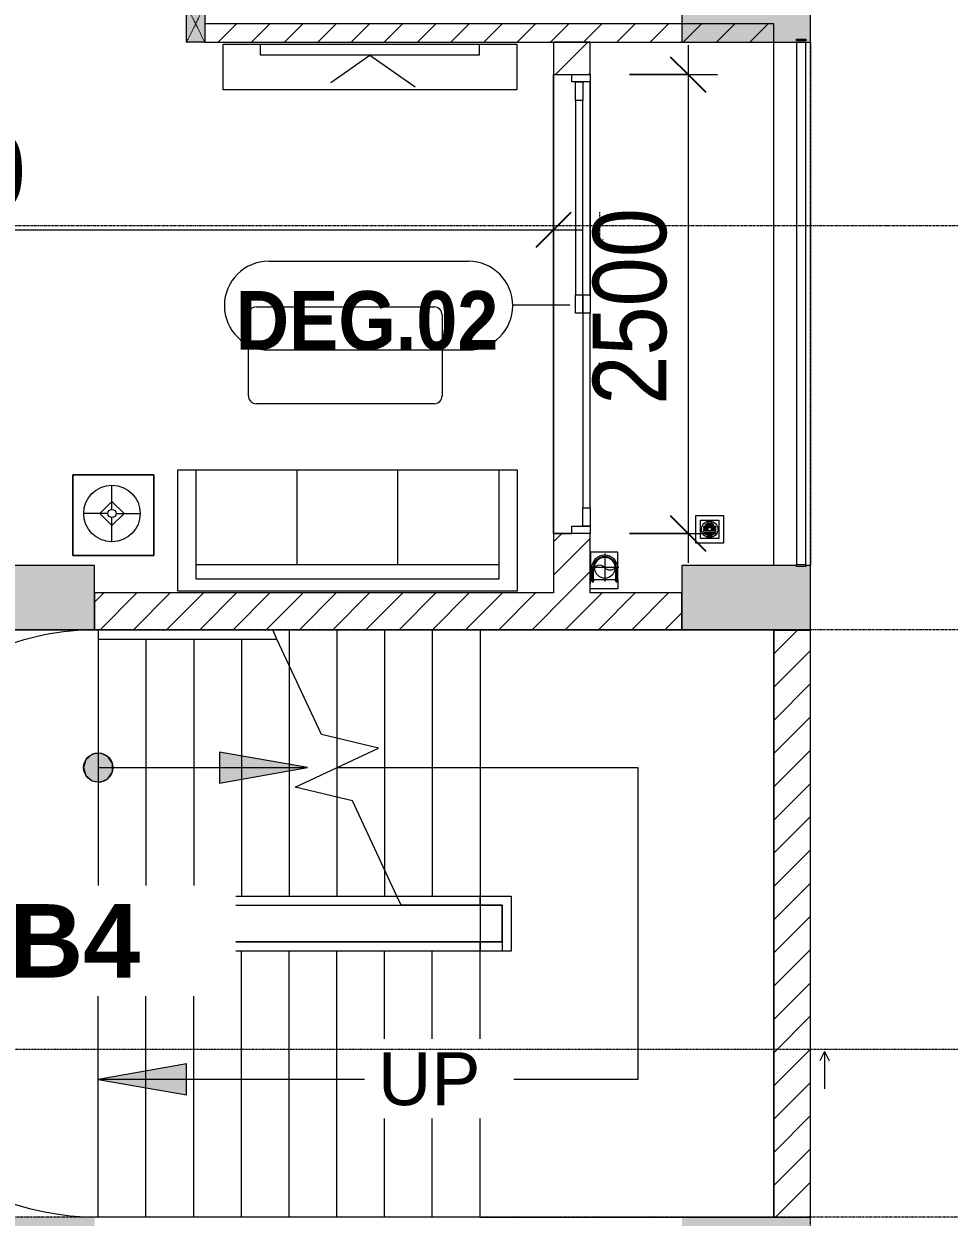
# Model space of a CAD drawing. Header units: millimetres. Extents: x 962 to 239635, y -15958 to 82755.
# Drawn here: x 184718 to 189760, y 33837 to 40337 of the extents above; entities that cross this region are included whole.
import ezdxf

# ---------------------------------------------------------------- set-up
doc = ezdxf.new("R2010")
doc.units = ezdxf.units.MM
for name, pattern in [('Dash', [6, 3, -3]), ('Dash Dot 3_16_', [7.9375, 4.7625, -1.5875, 0, -1.5875]), ('Grid Line', [22.225, 12.7, -3.175, 3.175, -3.175]), ('IMPORT-CENTER _2_', [40.64, 25.4, -5.08, 5.08, -5.08]), ('Overhead', [3.96875, 2.38125, -1.5875])]:
    doc.linetypes.add(name, pattern=pattern)
for name, color, linetype, lineweight in [('0-1', 7, 'Continuous', 5), ('A-ANNO-DIMS', 211, 'Continuous', 9), ('A-ANNO-DIMS-160', 211, 'Continuous', 9), ('A-DETL-THIN-1', 151, 'Continuous', 9), ('A-DOOR', 31, 'Continuous', 9), ('A-DOOR-FRAM', 31, 'Continuous', 9), ('A-DOOR-HDLN', 31, 'Dash', 9), ('A-DOOR-IDEN', 31, 'Continuous', 9), ('A-FLOR-1', 250, 'Continuous', 9), ('A-FLOR-2', 9, 'Continuous', 9), ('A-FLOR-HRAL', 11, 'Continuous', 9), ('A-GLAZ', 151, 'Continuous', 9), ('A-WALL', 113, 'Continuous', 9), ('A-WALL-1', 253, 'Continuous', 18), ('A-WALL-3', 113, 'Continuous', 18), ('A-WALL-PATT-1', 10, 'Continuous', 9), ('A-WALL-PATT-2', 111, 'Continuous', 9), ('G-ANNO-SYMB-1', 111, 'Dash Dot 3_16_', 18), ('G-ANNO-TEXT-1', 7, 'Continuous', 9), ('G-IMPT', 8, 'Continuous', 9), ('G-IMPT-2', 8, 'IMPORT-CENTER _2_', 9), ('I-FURN', 30, 'Continuous', 9), ('I-FURN-1', 254, 'Continuous', 9), ('M-EQPM', 50, 'Continuous', 9), ('S-COLS', 52, 'Continuous', 9), ('S-COLS-1', 52, 'Continuous', 5), ('S-COLS-2', 7, 'Continuous', 18), ('S-COLS-3', 254, 'Continuous', 9), ('S-COLS-4', 253, 'Continuous', 18), ('S-COLS-HDLN-1', 9, 'Dash', 9), ('S-GRID-1', 1, 'Grid Line', 9), ('S-STRS', 31, 'Continuous', 9), ('S-STRS-ANNO', 31, 'Continuous', 9), ('S-STRS-IDEN', 31, 'Continuous', 9), ('S-STRS-MBND', 31, 'Overhead', 9), ('S-STRS-MBND-1', 31, 'Continuous', 9)]:
    doc.layers.add(name, color=color, linetype=linetype, lineweight=lineweight)
doc.styles.add('Arial', font='arial_0.ttf', dxfattribs={"height": 288})
doc.styles.add('Arial_B_4', font='arialbd_0.ttf', dxfattribs={"height": 400})
doc.styles.add('Arial_B_6', font='arialbd_0.ttf', dxfattribs={"width": 0.9, "height": 320})
doc.styles.add('UTM Avo', font='UTM Avo.ttf', dxfattribs={"width": 0.9, "height": 400})
doc.dimstyles.new('1_Dim_chi_tiet_2_5', dxfattribs={"dimscale": 304.8, "dimtxt": 399.720379, "dimasz": 0.629921, "dimexe": 0.524934, "dimexo": 0.0625, "dimgap": 0.052493, "dimtad": 1, "dimdec": 0, "dimrnd": 5, "dimzin": 0, "dimdsep": 46, "dimtxsty": 'UTM Avo', "dimblk1": 'OBLIQUE', "dimblk2": 'OBLIQUE', "dimsah": 1, "dimcen": 0.09, "dimdle": 0.524934, "dimazin": 0, "dimtfac": 1, "dimtdec": 4, "dimtix": 1, "dimtmove": 0, "dimatfit": 3, "dimfxl": 1.049869, "dimfxlon": 1, "dimtvp": 1, "dimtolj": 1, "dimtzin": 0, "dimarcsym": 2})
doc.dimstyles.new('1_Dim_chi_tiet_2_5_1', dxfattribs={"dimscale": 304.8, "dimtxt": 399.720379, "dimasz": 0.629921, "dimexe": 0.524934, "dimexo": 0.0625, "dimgap": 0.052493, "dimtad": 1, "dimdec": 0, "dimrnd": 5, "dimzin": 0, "dimdsep": 46, "dimtxsty": 'UTM Avo', "dimblk1": 'OBLIQUE', "dimblk2": 'OBLIQUE', "dimsah": 1, "dimcen": 0.09, "dimdle": 0.524934, "dimazin": 0, "dimtfac": 1, "dimtdec": 4, "dimtix": 1, "dimtmove": 0, "dimatfit": 3, "dimfxl": 1.049869, "dimfxlon": 1, "dimtvp": 1, "dimtolj": 1, "dimtzin": 0, "dimarcsym": 2})
pattern_1 = [(45, (61750.9, 0), (-90.50967, 90.50967), [])]

# ---------------------------------------------------------------- blocks, each defined once
blk = doc.blocks.new('NCV_TKTC_KET CAU_rvt-1-TKCS_MB TẦNG 2')
at = {"layer": 'S-COLS-1'}
h = blk.add_hatch(color=256, dxfattribs=at)
h.paths.add_polyline_path([(126552.4, 40236.9), (127252.4, 40236.9), (127252.4, 40586.9), (126552.4, 40586.9)])
h.paths.add_polyline_path([(127227.6, 40243.7), (127177.6, 40243.7), (127177.6, 40253.7), (127227.6, 40253.7)])
for points in [[(123352.6, 37036.9), (123352.6, 37386.9), (122052.6, 37386.9), (122052.6, 37036.9), (122209.6, 37036.9)], [(127177.6, 37036.9), (127252.6, 37036.9), (127252.6, 37386.9), (127227.6, 37386.9), (127227.6, 37381.9), (127177.6, 37381.9), (127177.6, 37386.9), (126552.6, 37386.9), (126552.6, 37036.9), (127045.8, 37036.9)], [(123352.6, 33486.9), (123352.6, 33836.9), (122052.6, 33836.9), (122052.6, 33486.9), (122209.6, 33486.9)], [(127227.6, 33486.9), (127252.6, 33486.9), (127252.6, 33836.9), (126552.6, 33836.9), (126552.6, 33486.9), (127177.6, 33486.9), (127177.6, 33491.9), (127227.6, 33491.9)]]:
    blk.add_hatch(color=256, dxfattribs=at).paths.add_polyline_path(points)
at = {"layer": 'A-FLOR-1'}
for p, q in [((123372.6, 35336.5), (123372.6, 35535.6)), ((123372.6, 33836.9), (123372.6, 35286.5))]:
    blk.add_line(p, q, dxfattribs=at)
at = {"layer": 'S-COLS-2'}
for p, q in [((126552.4, 40586.9), (126552.4, 40236.9)), ((127252.4, 40236.9), (127252.4, 40586.9)), ((126552.4, 40236.9), (127252.4, 40236.9)), ((123352.6, 37386.9), (122052.6, 37386.9)), ((123352.6, 37036.9), (123352.6, 37386.9)), ((127177.6, 37386.9), (126552.6, 37386.9)), ((126552.6, 37386.9), (126552.6, 37036.9)), ((127252.6, 37386.9), (127227.6, 37386.9)), ((127252.6, 37036.9), (127252.6, 37386.9)), ((122052.6, 37036.9), (123352.6, 37036.9)), ((126552.6, 37036.9), (127252.6, 37036.9))]:
    blk.add_line(p, q, dxfattribs=at)
blk = doc.blocks.new('G1_SOF - BO TRU - 100x200-746114-TKCS_MB TẦNG 2')
at = {"layer": 'S-COLS'}
blk.add_hatch(color=256, dxfattribs=at).paths.add_polyline_path([(50, -100), (50, 100), (-50, 100), (-50, -100)])
at = {"layer": 'S-COLS-4'}
for p, q in [((-50, 100), (50, 100)), ((-50, -100), (-50, 100)), ((50, 100), (50, -100)), ((50, -100), (-50, -100))]:
    blk.add_line(p, q, dxfattribs=at)
at = {"layer": 'S-COLS-HDLN-1'}
for p, q in [((50, -100), (-50, 100)), ((-50, -100), (50, 100))]:
    blk.add_line(p, q, dxfattribs=at)
blk = doc.blocks.new('LOBBY_SOFA_1 - LOBBY_SOFA_1-901228-TKCS_MB TẦNG 2')
at = {"layer": 'I-FURN'}
for p, q in [((-2172.3, 1064.5), (-2172.3, 1504.5)), ((-2128.3, 1548.5), (-1160.3, 1548.5)), ((-1116.3, 1504.5), (-1116.3, 1064.5)), ((-1160.3, 1020.5), (-2128.3, 1020.5)), ((-2556, 660), (-708, 660)), ((-2556, 0), (-2556, 660)), ((-2457, 66), (-2457, 660)), ((-1907, 143), (-1907, 660)), ((-1357, 143), (-1357, 660)), ((-807, 660), (-807, 66)), ((-708, 660), (-708, 0)), ((-2688.2, 633.5), (-3128.2, 633.5)), ((-3128.2, 633.5), (-3128.2, 193.5)), ((-2688.2, 193.5), (-2688.2, 633.5)), ((-2915.4, 445), (-2915.4, 577)), ((-2981.4, 423), (-2915.4, 489)), ((-2915.4, 489), (-2849.4, 423)), ((-2937.4, 423), (-3069.4, 423)), ((-2915.4, 357), (-2981.4, 423)), ((-2849.4, 423), (-2915.4, 357)), ((-2915.4, 269), (-2915.4, 401)), ((-2893.4, 423), (-2761.4, 423)), ((-3128.2, 193.5), (-2688.2, 193.5)), ((-807, 143), (-2457, 143)), ((-807, 66), (-2457, 66)), ((-708, 0), (-2556, 0))]:
    blk.add_line(p, q, dxfattribs=at)
for radius in [154, 22]:
    blk.add_circle((-2915.4, 423), radius, dxfattribs=at)
for centre, start, end in [((-2128.3, 1504.5), 90, 180), ((-1160.3, 1504.5), 0, 90), ((-2128.3, 1064.5), 180, 270), ((-1160.3, 1064.5), 270, 0)]:
    blk.add_arc(centre, 44, start, end, dxfattribs=at)
at = {"layer": 'I-FURN-1'}
for p, q in [((-2172.3, 1064.5), (-2172.3, 1504.5)), ((-2128.3, 1548.5), (-1160.3, 1548.5)), ((-1116.3, 1504.5), (-1116.3, 1064.5)), ((-1160.3, 1020.5), (-2128.3, 1020.5)), ((-2556, 660), (-708, 660)), ((-2556, 0), (-2556, 660)), ((-708, 660), (-708, 0)), ((-3128.2, 633.5), (-2688.2, 633.5)), ((-3128.2, 193.5), (-3128.2, 633.5)), ((-2688.2, 633.5), (-2688.2, 193.5)), ((-2688.2, 193.5), (-3128.2, 193.5)), ((-708, 0), (-2556, 0))]:
    blk.add_line(p, q, dxfattribs=at)
for centre, start, end in [((-2128.3, 1504.5), 90, 180), ((-1160.3, 1504.5), 0, 90), ((-2128.3, 1064.5), 180, 270), ((-1160.3, 1064.5), 270, 0)]:
    blk.add_arc(centre, 44, start, end, dxfattribs=at)
blk = doc.blocks.new('RES_BAN AN - RES_BAN AN-901221-TKCS_MB TẦNG 2')
at = {"layer": 'I-FURN-1'}
for p, q in [((0, 250), (1600, 250)), ((0, 0), (0, 250)), ((1600, 250), (1600, 0)), ((1600, 0), (0, 0))]:
    blk.add_line(p, q, dxfattribs=at)
blk = doc.blocks.new('KE TIVI-2 - KE TIVI-2-901222-TKCS_MB TẦNG 2')
at = {"layer": 'I-FURN-1'}
for p, q in [((0, 60), (-245.7, 232.1)), ((213, 209.1), (0, 60)), ((-595.6, 60), (595.6, 60)), ((-595.6, 0), (-595.6, 60)), ((595.6, 0), (-595.6, 0)), ((595.6, 60), (595.6, 0))]:
    blk.add_line(p, q, dxfattribs=at)
blk = doc.blocks.new('NCV_TKTC_TANG 2_rvt-1-TKCS_MB TẦNG 2')
at = {"layer": 'A-WALL-PATT-1'}
h = blk.add_hatch(dxfattribs=at)
h.set_pattern_fill('FP_1', color=256, style=0, pattern_type=2)
h.set_pattern_definition([(45, (0, 0), (-90.50967, 90.50967), [])])
h.paths.add_polyline_path([(123952.6, 40236.9), (127052.6, 40236.9), (127052.6, 40336.9), (123952.6, 40336.9)])
at = {"layer": 'A-FLOR-2'}
for p, q in [((125852.6, 37560.3), (125852.6, 40060.3)), ((125852.6, 40060.3), (125852.6, 37560.7)), ((126052.6, 38860.3), (126052.6, 40020.3)), ((125852.6, 37560.7), (125952.6, 37560.7))]:
    blk.add_line(p, q, dxfattribs=at)
at = {"layer": 'A-WALL-1'}
for p, q in [((127052.6, 40336.9), (123952.6, 40336.9)), ((127052.6, 40236.9), (127052.6, 40336.9)), ((123952.6, 40236.9), (127052.6, 40236.9))]:
    blk.add_line(p, q, dxfattribs=at)
at = {"layer": 'I-FURN-1', "rotation": 180}
for name, p in [('RES_BAN AN - RES_BAN AN-901221-TKCS_MB TẦNG 2', (125652.9, 40226.9)), ('KE TIVI-2 - KE TIVI-2-901222-TKCS_MB TẦNG 2', (124852.9, 40226.9))]:
    blk.add_blockref(name, p, dxfattribs=at)
at = {"layer": 'I-FURN-1'}
blk.add_blockref('LOBBY_SOFA_1 - LOBBY_SOFA_1-901228-TKCS_MB TẦNG 2', (126362.6, 37246.9), dxfattribs=at)
at = {"layer": 'S-COLS-3', "rotation": 180}
blk.add_blockref('G1_SOF - BO TRU - 100x200-746114-TKCS_MB TẦNG 2', (123902.6, 40336.9), dxfattribs=at)
blk = doc.blocks.new('Top Rail Type - Top Rail_Internal_-953867-TKCS_MB TẦNG 2')
at = {"layer": 'A-FLOR-HRAL'}
for p, q in [((123372.6, 37035.2), (123372.6, 36985.2)), ((123372.6, 37035.2), (124323, 37035.2)), ((123372.6, 36985.2), (124346.3, 36985.2)), ((124346.3, 36985.2), (124323, 37035.2))]:
    blk.add_line(p, q, dxfattribs=at)
blk = doc.blocks.new('Top Rail Type - Top Rail_Internal_-953883-TKCS_MB TẦNG 2')
at = {"layer": 'A-FLOR-HRAL'}
for p, q in [((123372.6, 35586), (123372.6, 35536)), ((123372.6, 35586), (124998.8, 35586)), ((125022.1, 35536), (124998.8, 35586)), ((123372.6, 35536), (125022.1, 35536))]:
    blk.add_line(p, q, dxfattribs=at)
blk = doc.blocks.new('Top Rail Type - Top Rail_Internal_-1529174-TKCS_MB TẦNG 2')
at = {"layer": 'A-FLOR-HRAL'}
for p, q in [((124998.8, 35586), (125452.6, 35586)), ((125452.6, 35536), (125452.6, 35586)), ((125452.6, 35586), (125622.8, 35586)), ((125622.8, 35586), (125622.8, 35286.5)), ((125452.6, 35536), (125022.1, 35536)), ((125572.8, 35536), (125452.6, 35536)), ((125572.8, 35336.5), (125572.8, 35536)), ((123372.6, 35286.5), (123372.6, 35336.5)), ((123372.6, 35336.5), (125452.6, 35336.5)), ((125452.6, 35336.5), (125572.8, 35336.5)), ((125452.6, 35336.5), (125452.6, 35286.5)), ((125572.8, 35336.5), (125572.8, 35286.5)), ((125452.6, 35286.5), (123372.6, 35286.5)), ((125572.8, 35286.5), (125452.6, 35286.5)), ((125622.8, 35286.5), (125597.6, 35286.5))]:
    blk.add_line(p, q, dxfattribs=at)
blk = doc.blocks.new('Top Rail Type - Top Rail_Internal_-V132-TKCS_MB TẦNG 2')
at = {"layer": 'A-FLOR-HRAL'}
for p, q in [((124998.8, 35586), (125452.6, 35586)), ((125452.6, 35586), (125622.8, 35586)), ((125622.8, 35586), (125622.8, 35286.5)), ((125022.1, 35536), (125452.6, 35536)), ((125452.6, 35536), (125572.8, 35536)), ((125572.8, 35536), (125572.8, 35336.5)), ((123372.6, 35286.5), (123372.6, 35336.5)), ((125452.6, 35336.5), (123372.6, 35336.5)), ((125572.8, 35336.5), (125452.6, 35336.5)), ((125452.6, 35286.5), (123372.6, 35286.5)), ((125597.8, 35286.5), (125452.6, 35286.5))]:
    blk.add_line(p, q, dxfattribs=at)
blk = doc.blocks.new('TKTC_XREF_251221_MB TANG 2-7 - TKTC_XREF_260130_MB TANG 2-5_dwg_$cc-4746805-TKCS_MB TẦNG 2')
at = {"layer": 'G-IMPT-2'}
for p, q in [((0, -0.673), (0, 0.673)), ((-0.673, 0), (0.673, 0))]:
    blk.add_line(p, q, dxfattribs=at)
at = {"layer": 'M-EQPM'}
blk.add_circle((0, 0), 0.5, dxfattribs=at)
for centre, radius, start, end in [((0, 0), 0.5, 90, 270), ((0.188, 0.25), 0.313, 126.8699, 233.1301), ((-0.188, -0.25), 0.313, 306.8699, 53.1301)]:
    blk.add_arc(centre, radius, start, end, dxfattribs=at)
blk = doc.blocks.new('TKTC_XREF_251221_MB TANG 2-7 - TKTC_XREF_260130_MB TANG 2-5_dwg_CUM U_DN100-4746799-TKCS_MB TẦNG 2')
at = {"layer": 'G-IMPT'}
blk.add_hatch(color=256, dxfattribs=at).paths.add_polyline_path([(0, 61), (15.8, 58.9), (30.5, 52.8), (43.1, 43.1), (52.8, 30.5), (58.9, 15.8), (61, 0), (58.9, -15.8), (52.8, -30.5), (43.1, -43.1), (30.5, -52.8), (15.8, -58.9), (0, -61), (0, -57), (14.8, -55.1), (28.5, -49.4), (40.3, -40.3), (49.4, -28.5), (55.1, -14.8), (57, 0), (55.1, 14.8), (49.4, 28.5), (40.3, 40.3), (28.5, 49.4), (14.8, 55.1), (0, 57)])
for p, q in [((-79.1, 66.6), (-79.1, 63.4)), ((-76.6, 66.6), (-76.6, 63.4)), ((-74.6, 66.6), (-74.6, 63.4)), ((-72.7, 69.3), (-72.7, 60.7)), ((-66.9, 67.9), (-71.7, 67.9)), ((-65, 69), (0, 69)), ((-66.9, 62.1), (-71.7, 62.1)), ((-79.1, -63.4), (-79.1, -66.6)), ((-76.6, -63.4), (-76.6, -66.6)), ((-74.6, -63.4), (-74.6, -66.6)), ((-72.7, -60.7), (-72.7, -69.3)), ((-66.9, -62.1), (-71.7, -62.1)), ((-66.9, -67.9), (-71.7, -67.9)), ((-65, -69), (0, -69))]:
    blk.add_line(p, q, dxfattribs=at)
at = {"layer": 'G-IMPT', "flags": 128}
for points in [[(-72.7, 67.6), (-78.1, 67.6), (-78.1, 62.4), (-72.7, 62.4)], [(-71.7, 59.2), (-66.9, 59.2), (-66.9, 70.8), (-71.7, 70.8)], [(-66.9, 70.8), (-66.9, 72.7), (-65, 72.7), (-65, 57.3), (-66.9, 57.3), (-66.9, 59.2)], [(-65, 61), (0, 61), (0, 57)], [(-72.7, -62.4), (-78.1, -62.4), (-78.1, -67.6), (-72.7, -67.6)], [(-71.7, -70.8), (-66.9, -70.8), (-66.9, -59.2), (-71.7, -59.2)], [(-66.9, -59.2), (-66.9, -57.3), (-65, -57.3), (-65, -72.7), (-66.9, -72.7), (-66.9, -70.8)], [(-65, -61), (0, -61), (0, -57)]]:
    blk.add_lwpolyline(points, dxfattribs=at)
at = {"layer": 'G-IMPT'}
for centre, radius, start, end in [((-78.1, 66.6), 0.96, 90, 180), ((-71.1, 69.3), 1.56, 112.61986, 247.38014), ((-67.9, 65), 4.8, 143.1301, 216.8699), ((0, 0), 69, 270, 90), ((-78.1, 63.4), 0.96, 180, 270), ((-71.1, 60.7), 1.56, 112.61986, 247.38014), ((0, 0), 61, 270, 90), ((0, 0), 57, 270, 90), ((-78.1, -63.4), 0.96, 90, 180), ((-71.1, -60.7), 1.56, 112.61986, 247.38014), ((-67.9, -65), 4.8, 143.1301, 216.8699), ((-78.1, -66.6), 0.96, 180, 270), ((-71.1, -69.3), 1.56, 112.61986, 247.38014)]:
    blk.add_arc(centre, radius, start, end, dxfattribs=at)
blk = doc.blocks.new('TKTC_XREF_251221_MB TANG 2-7 - TKTC_XREF_260130_MB TANG 2-5_dwg_THU NUOC - THU NUOC-444531-TKCS_MB TẦNG 1-4746810-TKCS_MB TẦNG 2')
at = {"layer": 'G-IMPT'}
for p, q in [((-23.3, 10.8), (40.9, 10.8)), ((40.9, 4.8), (-23.3, 4.8)), ((-11, 23.3), (28.5, 23.3)), ((28.5, 17.3), (-11, 17.3)), ((-1.1, 35.6), (18.5, 35.6)), ((18.5, 29.6), (-1.1, 29.6)), ((-23.3, -13.6), (40.9, -13.6)), ((40.9, -19.6), (-23.3, -19.6)), ((-11, -26.1), (28.5, -26.1)), ((28.5, -32.1), (-11, -32.1)), ((-1.1, -38.5), (18.5, -38.5)), ((18.5, -44.5), (-1.1, -44.5))]:
    blk.add_line(p, q, dxfattribs=at)
at = {"layer": 'G-IMPT', "flags": 128}
for points in [[(83.7, -79.4), (83.7, 70.6), (-66.3, 70.6), (-66.3, -79.4)], [(58.7, -54.4), (58.7, 45.6), (-41.3, 45.6), (-41.3, -54.4)]]:
    blk.add_lwpolyline(points, close=True, dxfattribs=at)
for points in [[(-23.3, -1.2), (0.7, -1.2), (0.7, -7.2), (-23.3, -7.2)], [(40.9, -7.2), (16.7, -7.2), (16.7, -1.2), (40.9, -1.2)]]:
    blk.add_lwpolyline(points, dxfattribs=at)
at = {"layer": 'G-IMPT'}
for centre, radius, start, end in [((8.7, -4.4), 45, 360, 180), ((8.7, -4.4), 45, 360, 180), ((-23.3, 7.8), 3, 90, 270), ((-11, 20.3), 3, 90, 270), ((-1.1, 32.6), 3, 90, 270), ((18.5, 32.6), 3, 270, 90), ((28.5, 20.3), 3, 270, 90), ((40.9, 7.8), 3, 270, 90), ((8.7, -4.4), 45, 180, 360), ((8.7, -4.4), 45, 180, 360), ((-23.3, -4.2), 3, 90, 270), ((-23.3, -16.6), 3, 90, 270), ((-11, -29.1), 3, 90, 270), ((-1.1, -41.5), 3, 90, 270), ((18.5, -41.5), 3, 270, 90), ((28.5, -29.1), 3, 270, 90), ((40.9, -4.2), 3, 270, 90), ((40.9, -16.6), 3, 270, 90)]:
    blk.add_arc(centre, radius, start, end, dxfattribs=at)
blk = doc.blocks.new('TKTC_XREF_251221_MB TANG 2-7 - TKTC_XREF_251221_MB TANG 2-7-2039446-TKCS_MB TẦNG 2')
at = {"layer": 'M-EQPM'}
for p, q in [((93600, 23000), (93600, 23350)), ((92401.1, 20222.9), (92401.1, 20073.3)), ((92551.5, 20222.9), (92401.1, 20222.9)), ((92551.5, 20073.3), (92551.5, 20222.9)), ((92400.9, 20023.4), (92401.3, 20073.1)), ((92551.4, 20023.4), (92400.9, 20023.4)), ((92401.1, 20073.3), (92551.5, 20073.3)), ((92401.3, 20073.1), (92551.7, 20073.1)), ((92551.7, 20073.1), (92551.4, 20023.4))]:
    blk.add_line(p, q, dxfattribs=at)
at = {"extrusion": (0, 0, -1), "zscale": -1}
blk.add_blockref('TKTC_XREF_251221_MB TANG 2-7 - TKTC_XREF_260130_MB TANG 2-5_dwg_THU NUOC - THU NUOC-444531-TKCS_MB TẦNG 1-4746810-TKCS_MB TẦNG 2', (-93059.8, 20351.2), dxfattribs=at)
at = {"extrusion": (0, 0, -1)}
for name, p, xscale, yscale, zscale, rotation in [('TKTC_XREF_251221_MB TANG 2-7 - TKTC_XREF_260130_MB TANG 2-5_dwg_$cc-4746805-TKCS_MB TẦNG 2', (-92479.9, 20138.2), 113.7150000000073, 113.7150000000073, -113.7150000000073, 269.9990086637467), ('TKTC_XREF_251221_MB TANG 2-7 - TKTC_XREF_260130_MB TANG 2-5_dwg_CUM U_DN100-4746799-TKCS_MB TẦNG 2', (-92479.1, 20138.2), 0.9975000000000006, 0.9975000000000006, -0.9975000000000006, 90.00099133829468)]:
    blk.add_blockref(name, p, dxfattribs=dict(at, xscale=xscale, yscale=yscale, zscale=zscale, rotation=rotation))
blk = doc.blocks.new('Railing - 50 x 10mm-1251311-TKCS_MB TẦNG 2')
at = {"layer": 'A-FLOR-HRAL'}
for p, q in [((25, 5), (-25, 5)), ((-25, 5), (-25, -5)), ((25, -5), (25, 5)), ((-25, -5), (25, -5))]:
    blk.add_line(p, q, dxfattribs=at)
blk = doc.blocks.new('Railing - Railing-3231468-TKCS_MB TẦNG 2')
at = {"layer": 'A-FLOR-HRAL'}
for p, q in [((127177.6, 40236.9), (127177.6, 37391.9)), ((127227.6, 37391.9), (127227.6, 40236.9))]:
    blk.add_line(p, q, dxfattribs=at)
at = {"extrusion": (0, 0, -1), "zscale": -1}
for p in [(-127202.6, 40248.7), (-127202.6, 37386.9)]:
    blk.add_blockref('Railing - 50 x 10mm-1251311-TKCS_MB TẦNG 2', p, dxfattribs=at)
blk = doc.blocks.new('DEG_02-DEG_03 - DEG_02-2500x2400mm-CỬA ĐI 02 CÁNH TRƯỢT-841416-TKCS_MB TẦNG 2')
at = {"layer": 'A-DOOR'}
for p, q in [((-1210, -100), (-1210, -60)), ((-1210, -60), (-1110, -60)), ((-1110, -60), (-1110, -100)), ((-50, -60), (-1110, -60)), ((-50, -60), (-50, -20)), ((-50, -20), (50, -20)), ((50, -60), (-50, -60)), ((-50, -100), (-50, -60)), ((-50, -60), (50, -60)), ((50, -20), (50, -60)), ((1110, -20), (50, -20)), ((50, -60), (1110, -60)), ((50, -60), (50, -100)), ((1110, -60), (1110, -20)), ((1110, -20), (1210, -20)), ((1210, -60), (1110, -60)), ((1210, -20), (1210, -60)), ((-1110, -100), (-1210, -100)), ((-1110, -100), (-50, -100)), ((50, -100), (-50, -100))]:
    blk.add_line(p, q, dxfattribs=at)
at = {"layer": 'A-DOOR-FRAM'}
for p, q in [((-1250, 0), (-1210, 0)), ((-1250, -100), (-1250, 0)), ((-1210, 0), (-1210, -100)), ((1210, -100), (1210, 0)), ((1210, 0), (1250, 0)), ((1250, 0), (1250, -100)), ((-1210, -100), (-1250, -100)), ((1250, -100), (1210, -100))]:
    blk.add_line(p, q, dxfattribs=at)
at = {"layer": 'A-DOOR-HDLN'}
for p, q in [((-500.4, -151.1), (-320.4, -151.1)), ((-320.4, -151.1), (-355, -131.1)), ((-320.4, -151.1), (-355, -171.1)), ((320.4, -151.1), (355, -131.1)), ((320.4, -151.1), (355, -171.1)), ((500.4, -151.1), (320.4, -151.1))]:
    blk.add_line(p, q, dxfattribs=at)
blk = doc.blocks.new('1_FAMILY RVT - W01-WxH 1000x3200-V203-TKCS_MB TẦNG 2')
at = {"layer": 'A-GLAZ'}
for p, q in [((698.4, 172.4), (749.2, 197.8)), ((698.4, 172.4), (749.2, 147)), ((698.4, 172.4), (901.6, 172.4)), ((-1595, 96.2), (-1599.6, 96.2)), ((-1599.6, 96.2), (-1595, 96.2)), ((-1599.6, 7.3), (-1595, 7.3)), ((-1599.6, -103.8), (-1595, -103.8))]:
    blk.add_line(p, q, dxfattribs=at)
blk = doc.blocks.new('STN_Door Tag - STN_Door Tag-1788670-TKCS_MB TẦNG 2')
at = {"layer": 'A-DOOR-IDEN'}
for p, q in [((-3.37, 1.495), (3.431, 1.495)), ((-3.37, -1.524), (3.431, -1.524))]:
    blk.add_line(p, q, dxfattribs=at)
for centre, start, end in [((-3.37, -0.015), 90, 270), ((3.431, -0.015), 270, 90)]:
    blk.add_arc(centre, 1.509, start, end, dxfattribs=at)
blk = doc.blocks.new('DIMBLOCK201-TKCS_MB TẦNG 2')
at = {"layer": 'A-ANNO-DIMS-160'}
for p, q in [((188337.6, 40220.3), (188337.6, 37400.3)), ((188017.6, 40060.3), (188497.6, 40060.3)), ((188337.6, 40060.3), (188017.6, 40060.3)), ((188017.6, 37560.3), (188497.6, 37560.3)), ((188337.6, 37560.3), (188017.6, 37560.3))]:
    blk.add_line(p, q, dxfattribs=at)
at = {"layer": 'A-ANNO-DIMS-160', "lineweight": 25}
for p, q in [((188337.6, 40060.3), (188241.6, 40156.3)), ((188337.6, 40060.3), (188433.6, 39964.3)), ((188337.6, 37560.3), (188241.6, 37656.3)), ((188337.6, 37560.3), (188433.6, 37464.3))]:
    blk.add_line(p, q, dxfattribs=at)
at = {"layer": 'A-ANNO-DIMS-160', "color": 0, "insert": (187818, 38262.5), "char_height": 400, "width": 1314.636, "attachment_point": 1, "rotation": 90, "line_spacing_factor": 1.110334, "style": 'UTM Avo'}
blk.add_mtext('2500', dxfattribs=at)
blk = doc.blocks.new('_Oblique')
at = {"color": 0, "linetype": 'ByBlock', "lineweight": -2}
blk.add_line((-0.5, -0.5), (0.5, 0.5), dxfattribs=at)
blk = doc.blocks.new('DIMBLOCK298-TKCS_MB TẦNG 2')
at = {"layer": 'A-ANNO-DIMS-160'}
for p, q in [((180803.4, 39534.8), (180803.4, 39054.8)), ((180803.4, 39214.8), (180803.4, 39534.8)), ((187603.5, 39534.8), (187603.5, 39054.8)), ((187603.5, 39214.8), (187603.5, 39534.8)), ((180643.4, 39214.8), (187763.5, 39214.8))]:
    blk.add_line(p, q, dxfattribs=at)
at = {"layer": 'A-ANNO-DIMS-160', "lineweight": 25}
for p, q in [((180803.4, 39214.8), (180899.4, 39310.8)), ((187603.5, 39214.8), (187699.5, 39310.8)), ((180803.4, 39214.8), (180707.4, 39118.8)), ((187603.5, 39214.8), (187507.5, 39118.8))]:
    blk.add_line(p, q, dxfattribs=at)
at = {"layer": 'A-ANNO-DIMS-160', "color": 0, "insert": (183655.7, 39734.4), "char_height": 400, "width": 1314.636, "attachment_point": 1, "line_spacing_factor": 1.110334, "style": 'UTM Avo'}
blk.add_mtext('6800', dxfattribs=at)

msp = doc.modelspace()

# ---------------------------------------------------------------- hatches: boundary and pattern name
at = {"layer": 'A-WALL-PATT-2'}
h = msp.add_hatch(dxfattribs=at)
h.set_pattern_fill('FP_1', color=256, style=0, pattern_type=2)
h.set_pattern_definition(pattern_1)
h.paths.add_polyline_path([(187603.5, 37236.9), (187803.5, 37236.9), (187803.5, 37560.3), (187603.5, 37560.3), (187603.5, 37373.5)])
h.paths.add_polyline_path([(187803.5, 40060.3), (187803.5, 40236.9), (187603.5, 40236.9), (187603.5, 40060.3)])
h = msp.add_hatch(dxfattribs=at)
h.set_pattern_fill('FP_1', color=256, style=0, pattern_type=2)
h.set_pattern_definition(pattern_1)
h.paths.add_polyline_path([(188303.5, 37036.9), (188303.5, 37236.9), (185103.5, 37236.9), (185103.5, 37036.9), (187184.7, 37036.9)])
h = msp.add_hatch(dxfattribs=at)
h.set_pattern_fill('FP_1', color=256, style=0, pattern_type=2)
h.set_pattern_definition(pattern_1)
h.paths.add_polyline_path([(189003.5, 33836.9), (189003.5, 37032.4), (188803.5, 37032.4), (188803.5, 33836.9)])
at = {"layer": 'S-STRS-ANNO'}
h = msp.add_hatch(color=256, dxfattribs=at)
edge = h.paths.add_edge_path()
edge.add_arc((185123.5, 36285.6), 80, 0, 360)
for points in [[(185134.8, 36206.4), (185175.9, 36225.1), (185200.2, 36263), (185200.2, 36308.1), (185175.9, 36346), (185134.8, 36364.8), (185090.2, 36358.4), (185056.2, 36328.8), (185043.5, 36285.6), (185056.2, 36242.3), (185090.2, 36212.8)], [(185783.5, 36200.9), (186263.5, 36285.6), (185783.5, 36370.2), (185783.5, 36315.3)], [(185603.5, 34502.3), (185603.5, 34671.6), (185123.5, 34586.9), (185572.6, 34507.7)]]:
    msp.add_hatch(color=256, dxfattribs=at).paths.add_polyline_path(points)

# ---------------------------------------------------------------- linework, layer by layer
at = {"layer": 'A-DETL-THIN-1'}
for centre, radius, start, end in [((185123.5, 35536), 1501, 90, 182.03962), ((185123.5, 35336.9), 1500, 180, 270)]:
    msp.add_arc(centre, radius, start, end, dxfattribs=at)
at = {"layer": 'A-DOOR-IDEN'}
msp.add_line((187693.5, 38804.1), (187381.9, 38804.1), dxfattribs=at)
at = {"layer": 'A-WALL'}
for p, q in [((188803.5, 37386.9), (188803.5, 40236.9)), ((189003.5, 40236.9), (189003.5, 37386.9)), ((187603.5, 37560.3), (187603.5, 40060.3)), ((187803.5, 40020.3), (187803.5, 38860.3))]:
    msp.add_line(p, q, dxfattribs=at)
at = {"layer": 'A-WALL-3'}
for p, q in [((187803.5, 40236.9), (187603.5, 40236.9)), ((187603.5, 40236.9), (187603.5, 40060.3)), ((187803.5, 40060.3), (187803.5, 40236.9)), ((187603.5, 40060.3), (187803.5, 40060.3)), ((187803.5, 37560.3), (187603.5, 37560.3)), ((187603.5, 37560.3), (187603.5, 37236.9)), ((187803.5, 37236.9), (187803.5, 37560.3)), ((187603.5, 37236.9), (185103.5, 37236.9)), ((185103.5, 37236.9), (185103.5, 37036.9)), ((188303.5, 37236.9), (187803.5, 37236.9)), ((188303.5, 37036.9), (188303.5, 37236.9)), ((185103.5, 37036.9), (188303.5, 37036.9)), ((188803.5, 37032.4), (188803.5, 33836.9)), ((189003.5, 37032.4), (188803.5, 37032.4)), ((189003.5, 33836.9), (189003.5, 37032.4)), ((188803.5, 33836.9), (189003.5, 33836.9))]:
    msp.add_line(p, q, dxfattribs=at)
at = {"layer": 'S-GRID-1'}
for p, q in [((189003.5, 19351.6), (189003.5, 76542.3)), ((189415.6, 39236.9), (96253.4, 39236.9)), ((193415.6, 39236.9), (189415.6, 39236.9)), ((189415.6, 37036.9), (96253.4, 37036.9)), ((193415.6, 37036.9), (189415.6, 37036.9)), ((187383.6, 33836.9), (98285.4, 33836.9)), ((191383.6, 33836.9), (187383.6, 33836.9))]:
    msp.add_line(p, q, dxfattribs=at)
at = {"layer": 'S-STRS'}
for p, q in [((185123.5, 37035.6), (185383.5, 37035.6)), ((185123.5, 36985.2), (185123.5, 35586)), ((185383.5, 37035.6), (185643.5, 37035.6)), ((185383.5, 36985.2), (185383.5, 35586)), ((185643.5, 37035.6), (185903.5, 37035.6)), ((185643.5, 36985.2), (185643.5, 35586)), ((185903.5, 37035.6), (186073.7, 37035.6)), ((185903.5, 36985.2), (185903.5, 35586)), ((186073.7, 37035.6), (186163.5, 37035.6)), ((186163.5, 37035.6), (186423.5, 37035.6)), ((186163.5, 37035.6), (186163.5, 36843.2)), ((186423.5, 37035.6), (186683.5, 37035.6)), ((186423.5, 37035.6), (186423.5, 36446.3)), ((186683.5, 37035.6), (186943.5, 37035.6)), ((186683.5, 37035.6), (186683.5, 35728)), ((186943.5, 37035.6), (187203.5, 37035.6)), ((186943.5, 37035.6), (186943.5, 35586)), ((188803.5, 37035.6), (187203.5, 37035.6)), ((187203.5, 37035.6), (187203.5, 35586)), ((186163.5, 36843.2), (186163.5, 35586)), ((186423.5, 36446.3), (186423.5, 36285.6)), ((186423.5, 36285.6), (186423.5, 36124.9)), ((186423.5, 36124.9), (186423.5, 35586)), ((186683.5, 35728), (186683.5, 35586)), ((185123.5, 35535.6), (185383.5, 35535.6)), ((185383.5, 35535.6), (185643.5, 35535.6)), ((185643.5, 35535.6), (185903.5, 35535.6)), ((185903.5, 35535.6), (186163.5, 35535.6)), ((186163.5, 35535.6), (186423.5, 35535.6)), ((186423.5, 35535.6), (186683.5, 35535.6)), ((186683.5, 35535.6), (186773.2, 35535.6)), ((186773.2, 35535.6), (186943.5, 35535.6)), ((186943.5, 35535.6), (187203.5, 35535.6)), ((187203.5, 35535.6), (187323.3, 35535.6)), ((187323.3, 35535.6), (187323.3, 35336.9)), ((185383.5, 35336.9), (185123.5, 35336.9)), ((185643.5, 35336.9), (185383.5, 35336.9)), ((185903.5, 35336.9), (185643.5, 35336.9)), ((186163.5, 35336.9), (185903.5, 35336.9)), ((186423.5, 35336.9), (186163.5, 35336.9)), ((186683.5, 35336.9), (186423.5, 35336.9)), ((186943.5, 35336.9), (186683.5, 35336.9)), ((187203.5, 35336.9), (186943.5, 35336.9)), ((187323.3, 35336.9), (187203.5, 35336.9)), ((185123.5, 33836.9), (185123.5, 35286.5)), ((185383.5, 33836.9), (185383.5, 35286.5)), ((185643.5, 33836.9), (185643.5, 35286.5)), ((185903.5, 33836.9), (185903.5, 35286.5)), ((186163.5, 33836.9), (186163.5, 35286.5)), ((186423.5, 33836.9), (186423.5, 35286.5)), ((186683.5, 33836.9), (186683.5, 35286.5)), ((186943.5, 33836.9), (186943.5, 35286.5)), ((187203.5, 33836.9), (187203.5, 35286.5))]:
    msp.add_line(p, q, dxfattribs=at)
at = {"layer": 'S-STRS-ANNO'}
for p, q in [((185090.2, 36358.4), (185056.2, 36328.8)), ((185134.8, 36364.8), (185090.2, 36358.4)), ((185175.9, 36346), (185134.8, 36364.8)), ((185200.2, 36308.1), (185175.9, 36346)), ((186263.5, 36285.6), (185783.5, 36370.2)), ((185783.5, 36370.2), (185783.5, 36315.3)), ((185056.2, 36328.8), (185043.5, 36285.6)), ((185043.5, 36285.6), (185056.2, 36242.3)), ((185123.5, 36285.6), (185383.5, 36285.6)), ((185200.2, 36263), (185200.2, 36308.1)), ((185383.5, 36285.6), (185643.5, 36285.6)), ((185643.5, 36285.6), (185903.5, 36285.6)), ((185783.5, 36315.3), (185783.5, 36200.9)), ((185783.5, 36200.9), (186263.5, 36285.6)), ((185903.5, 36285.6), (186163.5, 36285.6)), ((186163.5, 36285.6), (186263.5, 36285.6)), ((186423.5, 36285.6), (186683.5, 36285.6)), ((186683.5, 36285.6), (186943.5, 36285.6)), ((186943.5, 36285.6), (187203.5, 36285.6)), ((187203.5, 36285.6), (188063.4, 36285.6)), ((188063.4, 36285.6), (188063.4, 34586.9)), ((185056.2, 36242.3), (185090.2, 36212.8)), ((185090.2, 36212.8), (185134.8, 36206.4)), ((185134.8, 36206.4), (185175.9, 36225.1)), ((185175.9, 36225.1), (185200.2, 36263)), ((185603.5, 34671.6), (185123.5, 34586.9)), ((185603.5, 34502.3), (185603.5, 34671.6)), ((185383.5, 34586.9), (185123.5, 34586.9)), ((185123.5, 34586.9), (185572.6, 34507.7)), ((185643.5, 34586.9), (185383.5, 34586.9)), ((185903.5, 34586.9), (185643.5, 34586.9)), ((186163.5, 34586.9), (185903.5, 34586.9)), ((186423.5, 34586.9), (186163.5, 34586.9)), ((186683.5, 34586.9), (186423.5, 34586.9)), ((186943.5, 34586.9), (186683.5, 34586.9)), ((187203.5, 34586.9), (186943.5, 34586.9)), ((188063.4, 34586.9), (187203.5, 34586.9)), ((185572.6, 34507.7), (185603.5, 34502.3))]:
    msp.add_line(p, q, dxfattribs=at)
msp.add_circle((185123.5, 36285.6), 80, dxfattribs=at)
at = {"layer": 'S-STRS-MBND'}
for p, q in [((186073.7, 37035.6), (187203.5, 37035.6)), ((188803.5, 37035.6), (187203.5, 37035.6)), ((187203.5, 37035.6), (187203.5, 35535.6)), ((188803.5, 33836.9), (188803.5, 37035.6)), ((186773.2, 35535.6), (187203.5, 35535.6)), ((187203.5, 35535.6), (187203.5, 35336.9)), ((185123.5, 33836.9), (185123.5, 35336.9)), ((187203.5, 35336.9), (185123.5, 35336.9)), ((187203.5, 33836.9), (187203.5, 35336.9)), ((187203.5, 33836.9), (185123.5, 33836.9)), ((187203.5, 33836.9), (188803.5, 33836.9))]:
    msp.add_line(p, q, dxfattribs=at)
at = {"layer": 'S-STRS-MBND-1'}
for p, q in [((186338.9, 36466.8), (186097.2, 36985.2)), ((186650, 36391.2), (186338.9, 36466.8)), ((186196.9, 36179.9), (186650, 36391.2)), ((186508, 36104.3), (186196.9, 36179.9)), ((186749.7, 35586), (186508, 36104.3))]:
    msp.add_line(p, q, dxfattribs=at)

# ---------------------------------------------------------------- block references
at = {"layer": '0-1'}
for name in ['NCV_TKTC_KET CAU_rvt-1-TKCS_MB TẦNG 2', 'NCV_TKTC_TANG 2_rvt-1-TKCS_MB TẦNG 2']:
    msp.add_blockref(name, (61750.9, 0), dxfattribs=at)
at = {"layer": 'A-DOOR', "rotation": 90.0000000000001}
msp.add_blockref('DEG_02-DEG_03 - DEG_02-2500x2400mm-CỬA ĐI 02 CÁNH TRƯỢT-841416-TKCS_MB TẦNG 2', (187703.5, 38810.3), dxfattribs=at)
at = {"layer": 'A-DOOR-IDEN', "xscale": 159.9999999999999, "yscale": 159.9999999999999, "zscale": 159.9999999999999}
msp.add_blockref('STN_Door Tag - STN_Door Tag-1788670-TKCS_MB TẦNG 2', (186591.4, 38804.7), dxfattribs=at)
at = {"layer": 'A-FLOR-HRAL'}
for name in ['Railing - Railing-3231468-TKCS_MB TẦNG 2', 'Top Rail Type - Top Rail_Internal_-953867-TKCS_MB TẦNG 2', 'Top Rail Type - Top Rail_Internal_-953883-TKCS_MB TẦNG 2', 'Top Rail Type - Top Rail_Internal_-1529174-TKCS_MB TẦNG 2', 'Top Rail Type - Top Rail_Internal_-V132-TKCS_MB TẦNG 2']:
    msp.add_blockref(name, (61750.9, 0), dxfattribs=at)
at = {"layer": 'A-GLAZ', "rotation": 270}
msp.add_blockref('1_FAMILY RVT - W01-WxH 1000x3200-V203-TKCS_MB TẦNG 2', (188907.3, 35437.4), dxfattribs=at)
at = {"layer": 'M-EQPM'}
msp.add_blockref('TKTC_XREF_251221_MB TANG 2-7 - TKTC_XREF_251221_MB TANG 2-7-2039446-TKCS_MB TẦNG 2', (95403.5, 17236.9), dxfattribs=at)

# ---------------------------------------------------------------- texts
at = {"layer": 'A-DOOR-IDEN', "insert": (186588.2, 38719.4), "char_height": 320, "width": 1467.36, "attachment_point": 5, "line_spacing_factor": 0.936439, "style": 'Arial_B_6'}
msp.add_mtext('\\pt7.2,14.4,21.6,28.8,36,43.2,50.4,57.6,64.8,72,79.2,86.4,93.6,100.8,108,115.2,122.4,129.6,136.8,144,151.2,158.4,165.6,172.8,180,187.2,194.4,201.6,208.8,216,223.2,230.4;DEG.02', dxfattribs=at)

# ---------------------------------------------------------------- dimensions: what is measured, and where the dimension line sits
at = {"layer": 'A-ANNO-DIMS'}
dim = msp.add_linear_dim(base=(188337.6, 37560.3), p1=(188017.6, 40060.3), p2=(188017.6, 37560.3), angle=90, dimstyle='1_Dim_chi_tiet_2_5', override={"dimpost": '<>', "dimfxl": 2500}, dxfattribs=at)
dim.commit()
dim.dimension.update_dxf_attribs({"geometry": 'DIMBLOCK201-TKCS_MB TẦNG 2', "text_midpoint": (188114.6, 38810.3)})
dim = msp.add_linear_dim(base=(187603.5, 39214.8), p1=(180803.4, 39534.8), p2=(187603.5, 39534.8), dimstyle='1_Dim_chi_tiet_2_5_1', override={"dimpost": '<>', "dimfxl": 6800.071331}, dxfattribs=at)
dim.commit()
dim.dimension.update_dxf_attribs({"geometry": 'DIMBLOCK298-TKCS_MB TẦNG 2', "text_midpoint": (184203.4, 39437.8)})

# ---------------------------------------------------------------- next in the draw order: texts
at = {"layer": 'G-ANNO-TEXT-1', "insert": (184824.5, 35341.8), "char_height": 400, "width": 1894.4, "attachment_point": 5, "line_spacing_factor": 0.936439, "style": 'Arial_B_4', "bg_fill": 3, "box_fill_scale": 1.25, "bg_fill_color": 256, "bg_fill_true_color": 13158600, "bg_fill_transparency": 0}
msp.add_mtext('\\pt8,16,24,32,40,48,56,64,72,80,88,96,104,112,120,128,136,144,152,160,168,176,184,192,200,208,216,224,232,240,248,256;TB4', dxfattribs=at)
at = {"layer": 'S-STRS-IDEN', "insert": (186647.4, 34734.8), "char_height": 288, "width": 667.231, "attachment_point": 1, "line_spacing_factor": 0.941778, "style": 'Arial', "bg_fill": 3, "box_fill_scale": 1.25, "bg_fill_color": 256, "bg_fill_true_color": 13158600, "bg_fill_transparency": 0}
msp.add_mtext('UP', dxfattribs=at)

# ---------------------------------------------------------------- next in the draw order: linework, layer by layer
at = {"layer": 'G-ANNO-SYMB-1'}
msp.add_line((90498.7, 34751.5), (196677.7, 34751.5), dxfattribs=at)

doc.saveas('drawing.dxf')
